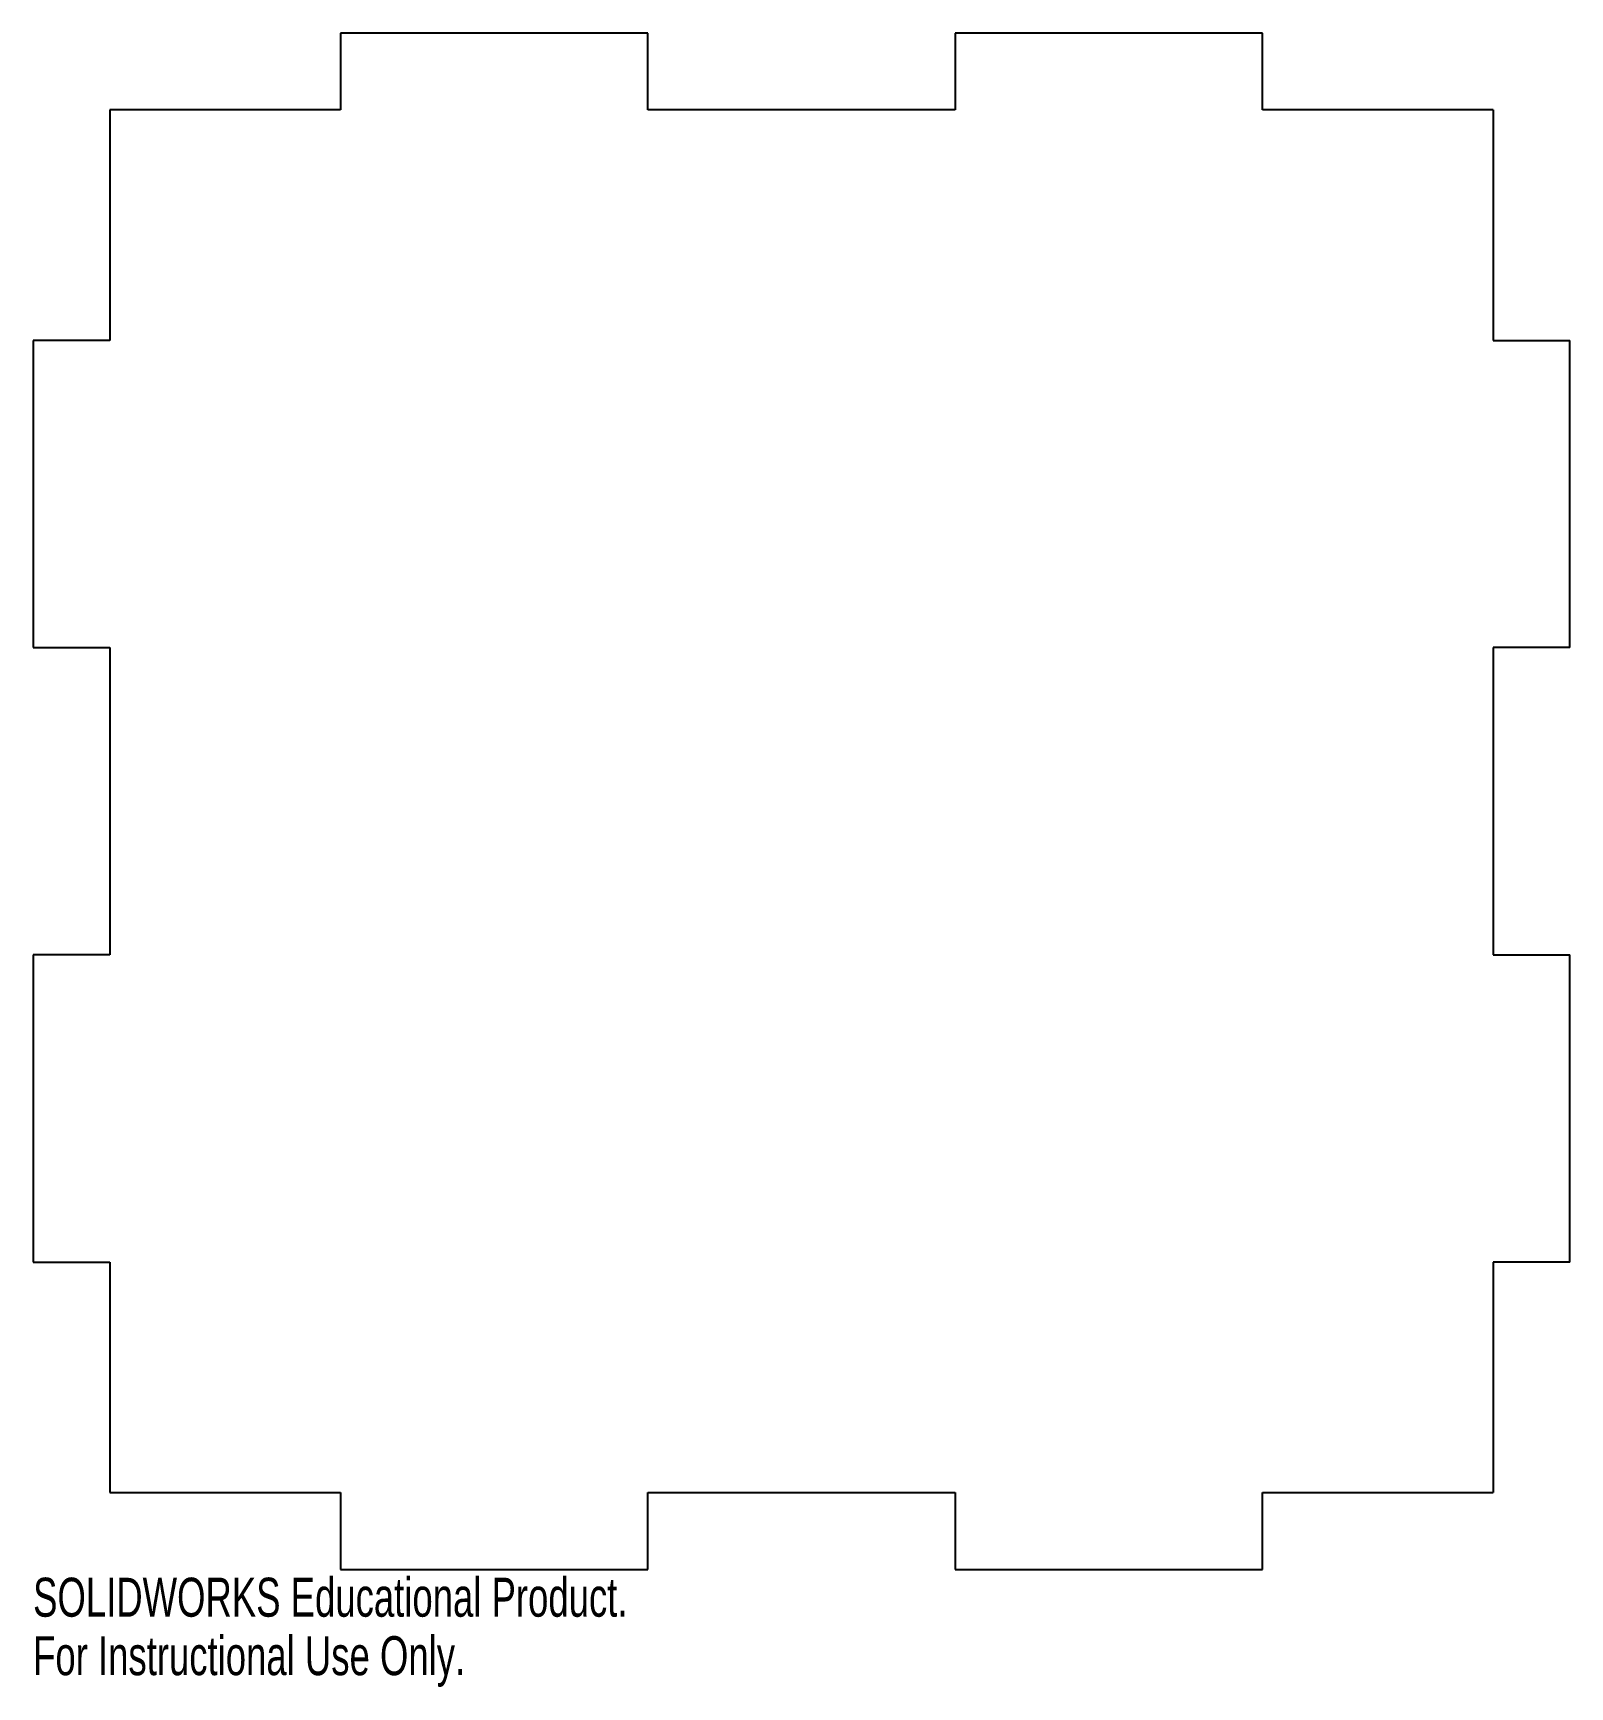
# Model space of a CAD drawing. Header units: inches. Extents: x -7.33 to 0.17, y -0.7 to 7.37.
import ezdxf

# ---------------------------------------------------------------- set-up
doc = ezdxf.new("R2010")
doc.units = ezdxf.units.IN
doc.header["$MEASUREMENT"] = 0
doc.styles.add('SLDTEXTSTYLE0', font='TXT', dxfattribs={"width": 0.7})

msp = doc.modelspace()

# ---------------------------------------------------------------- linework, layer by layer
at = {"color": 7, "linetype": 'Continuous', "lineweight": 25}
for p, q in [((-5.8335, 7.3749), (-5.8335, 6.9999)), ((-4.3335, 7.3749), (-5.8335, 7.3749)), ((-4.3335, 6.9999), (-4.3335, 7.3749)), ((-2.8335, 7.3749), (-2.8335, 6.9999)), ((-1.3335, 7.3749), (-2.8335, 7.3749)), ((-1.3335, 6.9999), (-1.3335, 7.3749)), ((-6.9585, 6.9999), (-6.9585, 5.8749)), ((-5.8335, 6.9999), (-6.9585, 6.9999)), ((-2.8335, 6.9999), (-4.3335, 6.9999)), ((-0.2085, 6.9999), (-1.3335, 6.9999)), ((-0.2085, 6.9999), (-0.2085, 5.8749)), ((-6.9585, 5.8749), (-7.3335, 5.8749)), ((-7.3335, 5.8749), (-7.3335, 4.3749)), ((-0.2085, 5.8749), (0.1665, 5.8749)), ((0.1665, 4.3749), (0.1665, 5.8749)), ((-7.3335, 4.3749), (-6.9585, 4.3749)), ((-6.9585, 4.3749), (-6.9585, 2.8749)), ((0.1665, 4.3749), (-0.2085, 4.3749)), ((-0.2085, 4.3749), (-0.2085, 2.8749)), ((-6.9585, 2.8749), (-7.3335, 2.8749)), ((-7.3335, 2.8749), (-7.3335, 1.3749)), ((-0.2085, 2.8749), (0.1665, 2.8749)), ((0.1665, 1.3749), (0.1665, 2.8749)), ((-7.3335, 1.3749), (-6.9585, 1.3749)), ((-6.9585, 1.3749), (-6.9585, 0.2499)), ((0.1665, 1.3749), (-0.2085, 1.3749)), ((-0.2085, 1.3749), (-0.2085, 0.2499)), ((-6.9585, 0.2499), (-5.8335, 0.2499)), ((-5.8335, 0.2499), (-5.8335, -0.1251)), ((-4.3335, 0.2499), (-2.8335, 0.2499)), ((-4.3335, -0.1251), (-4.3335, 0.2499)), ((-2.8335, 0.2499), (-2.8335, -0.1251)), ((-1.3335, 0.2499), (-0.2085, 0.2499)), ((-1.3335, -0.1251), (-1.3335, 0.2499)), ((-5.8335, -0.1251), (-4.3335, -0.1251)), ((-2.8335, -0.1251), (-1.3335, -0.1251))]:
    msp.add_line(p, q, dxfattribs=at)

# ---------------------------------------------------------------- texts
at = {"color": 7, "linetype": 'Continuous', "char_height": 0.1903, "attachment_point": 1, "style": 'SLDTEXTSTYLE0'}
for s, insert in [('SOLIDWORKS Educational Product.', (-7.3335, -0.1653)), ('For Instructional Use Only.', (-7.3335, -0.4507))]:
    msp.add_mtext(s, dxfattribs=dict(at, insert=insert))

doc.saveas('drawing.dxf')
